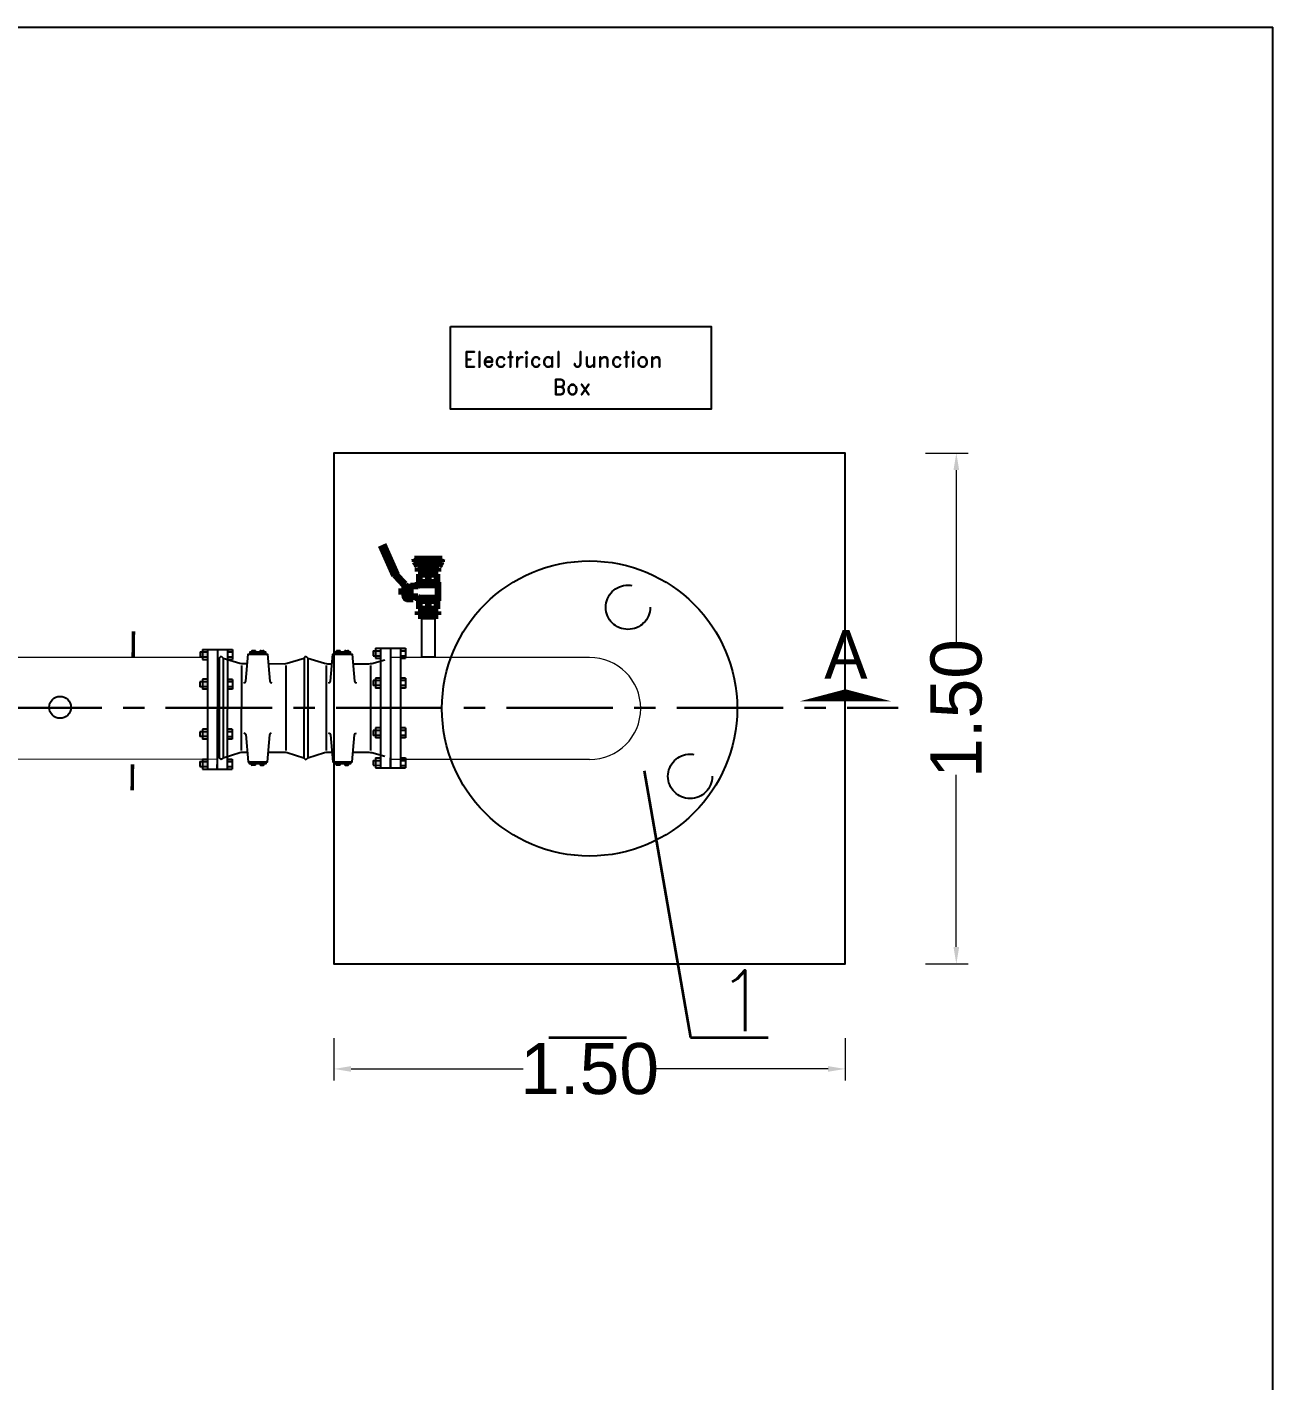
# Model space of a CAD drawing. Header units: inches. Extents: x 191440 to 383551, y 141449 to 284946.
# Drawn here: x 191804.82 to 191812.13, y 141589.65 to 141597.65 of the extents above; entities that cross this region are included whole.
import ezdxf

# ---------------------------------------------------------------- set-up
doc = ezdxf.new("R2010")
doc.units = ezdxf.units.IN
doc.header["$MEASUREMENT"] = 0
doc.header["$PDMODE"] = 3
doc.header["$PDSIZE"] = 0.1
for name, pattern in [('AUSGEZOGEN', [0]), ('CENTER', [2, 1.25, -0.25, 0.25, -0.25]), ('HIDDEN', [9.525, 6.35, -3.175])]:
    doc.linetypes.add(name, pattern=pattern)
for name, color, linetype in [('ARMATURE', 2, 'Continuous'), ('CONC', 5, 'Continuous'), ('PIPE', 7, 'AUSGEZOGEN'), ('VP', 7, 'Continuous'), ('WALL', 7, 'Continuous')]:
    doc.layers.add(name, color=color, linetype=linetype)
for name, color, linetype, lineweight in [('P', 250, 'Continuous', 100), ('P-TW', 5, 'Continuous', 35), ('PIPING', 40, 'Continuous', 30), ('WB-SJ3-M-SECTA - P-TW', 7, 'Continuous', 35)]:
    doc.layers.add(name, color=color, linetype=linetype, lineweight=lineweight)
doc.styles.add('Arial', font='arial.ttf')
doc.styles.add('ROMAND10', font='ROMAND.shx', dxfattribs={"height": 0.2})
doc.styles.add('SHAHER', font='simpfxo.ttf', dxfattribs={"height": 3.175})
doc.styles.get("Standard").update_dxf_attribs({"font": 'txt.shx', "height": 0.2})
doc.dimstyles.new('OSAMA pump', dxfattribs={"dimtxt": 0.08, "dimasz": 0.1, "dimexe": 0.0685, "dimexo": 0.0195, "dimgap": 0.0145, "dimtad": 0, "dimlfac": 0.5, "dimzin": 0, "dimdsep": 46, "dimtxsty": 'Arial', "dimcen": 0, "dimclrd": 8, "dimclre": 8, "dimclrt": 11, "dimazin": 0, "dimtfac": 1, "dimtofl": 0, "dimtmove": 0, "dimatfit": 3, "dimfxl": 1, "dimtolj": 1, "dimtzin": 0, "dimlwd": 20, "dimlwe": 20, "dimarcsym": 0})

# ---------------------------------------------------------------- blocks, each defined once
blk = doc.blocks.new('FLANGE')
h = blk.add_hatch(color=256)
h.dxf.hatch_style = 1
h.paths.add_polyline_path([(2834.8568, 2262.3253), (2834.8643, 2262.3253), (2834.8643, 2262.3178), (2834.8568, 2262.3178)])
h.paths.add_polyline_path([(2834.8568, 2262.2728), (2834.8568, 2262.2803), (2834.8643, 2262.2803), (2834.8643, 2262.2728)])
h.paths.add_polyline_path([(2834.8568, 2262.3928), (2834.8568, 2262.4003), (2834.8643, 2262.4003), (2834.8643, 2262.3928)])
h.paths.add_polyline_path([(2834.8568, 2262.4378), (2834.8568, 2262.4453), (2834.8643, 2262.4453), (2834.8643, 2262.4378)])
h = blk.add_hatch(color=256)
h.dxf.hatch_style = 1
h.paths.add_polyline_path([(2834.8943, 2262.2691), (2834.8943, 2262.2728), (2834.9018, 2262.2728), (2834.9018, 2262.2691)])
h.paths.add_polyline_path([(2834.8943, 2262.2803), (2834.8943, 2262.2841), (2834.9018, 2262.2841), (2834.9018, 2262.2803)])
h.paths.add_polyline_path([(2834.8943, 2262.3141), (2834.8943, 2262.3178), (2834.9018, 2262.3178), (2834.9018, 2262.3141)])
h.paths.add_polyline_path([(2834.9018, 2262.3291), (2834.9018, 2262.3253), (2834.8943, 2262.3253), (2834.8943, 2262.3291)])
h.paths.add_polyline_path([(2834.9018, 2262.3928), (2834.9018, 2262.3891), (2834.8943, 2262.3891), (2834.8943, 2262.3928)])
h.paths.add_polyline_path([(2834.8943, 2262.4003), (2834.8943, 2262.4041), (2834.9018, 2262.4041), (2834.9018, 2262.4003)])
h.paths.add_polyline_path([(2834.9018, 2262.4378), (2834.9018, 2262.4341), (2834.8943, 2262.4341), (2834.8943, 2262.4378)])
h.paths.add_polyline_path([(2834.9018, 2262.4491), (2834.9018, 2262.4453), (2834.8943, 2262.4453), (2834.8943, 2262.4491)])
for p, q in [((2834.8531, 2262.4453), (2834.8531, 2262.4378)), ((2834.8531, 2262.4453), (2834.8643, 2262.4453)), ((2834.8568, 2262.4491), (2834.8568, 2262.4341)), ((2834.8568, 2262.4491), (2834.8643, 2262.4491)), ((2834.8643, 2262.4491), (2834.8643, 2262.2691)), ((2834.8643, 2262.4491), (2834.8793, 2262.4491)), ((2834.8793, 2262.4491), (2834.8793, 2262.2691)), ((2834.8793, 2262.4491), (2834.8793, 2262.2691)), ((2834.8793, 2262.4491), (2834.8943, 2262.4491)), ((2834.8943, 2262.4491), (2834.8943, 2262.2691)), ((2834.8943, 2262.4491), (2834.9018, 2262.4491)), ((2834.8943, 2262.4453), (2834.9018, 2262.4453)), ((2834.9018, 2262.4491), (2834.9018, 2262.4341)), ((2834.8531, 2262.4378), (2834.8643, 2262.4378)), ((2834.8568, 2262.4341), (2834.8643, 2262.4341)), ((2834.8943, 2262.4378), (2834.9018, 2262.4378)), ((2834.8943, 2262.4341), (2834.9018, 2262.4341)), ((2834.8531, 2262.4003), (2834.8531, 2262.3928)), ((2834.8643, 2262.4003), (2834.8531, 2262.4003)), ((2834.8568, 2262.4041), (2834.8568, 2262.3891)), ((2834.8643, 2262.4041), (2834.8568, 2262.4041)), ((2834.9018, 2262.4041), (2834.8943, 2262.4041)), ((2834.9018, 2262.4003), (2834.8943, 2262.4003)), ((2834.9018, 2262.4041), (2834.9018, 2262.3891)), ((2834.8643, 2262.3928), (2834.8531, 2262.3928)), ((2834.8643, 2262.3891), (2834.8568, 2262.3891)), ((2834.9018, 2262.3928), (2834.8943, 2262.3928)), ((2834.9018, 2262.3891), (2834.8943, 2262.3891)), ((2834.8531, 2262.3253), (2834.8531, 2262.3178)), ((2834.8643, 2262.3253), (2834.8531, 2262.3253)), ((2834.8643, 2262.3178), (2834.8531, 2262.3178)), ((2834.8568, 2262.3291), (2834.8568, 2262.3141)), ((2834.8643, 2262.3291), (2834.8568, 2262.3291)), ((2834.9018, 2262.3291), (2834.8943, 2262.3291)), ((2834.9018, 2262.3253), (2834.8943, 2262.3253)), ((2834.9018, 2262.3178), (2834.8943, 2262.3178)), ((2834.9018, 2262.3291), (2834.9018, 2262.3141)), ((2834.8643, 2262.3141), (2834.8568, 2262.3141)), ((2834.9018, 2262.3141), (2834.8943, 2262.3141)), ((2834.8531, 2262.2803), (2834.8531, 2262.2728)), ((2834.8531, 2262.2803), (2834.8643, 2262.2803)), ((2834.8568, 2262.2841), (2834.8568, 2262.2691)), ((2834.8568, 2262.2841), (2834.8643, 2262.2841)), ((2834.8793, 2262.2691), (2834.8793, 2262.2841)), ((2834.8943, 2262.2841), (2834.9018, 2262.2841)), ((2834.8943, 2262.2803), (2834.9018, 2262.2803)), ((2834.9018, 2262.2841), (2834.9018, 2262.2691)), ((2834.8531, 2262.2728), (2834.8643, 2262.2728)), ((2834.8568, 2262.2691), (2834.8643, 2262.2691)), ((2834.8643, 2262.2691), (2834.8793, 2262.2691)), ((2834.8793, 2262.2691), (2834.8943, 2262.2691)), ((2834.8943, 2262.2728), (2834.9018, 2262.2728)), ((2834.8943, 2262.2691), (2834.9018, 2262.2691))]:
    blk.add_line(p, q)
blk = doc.blocks.new('*D261')
at = {"layer": 'Defpoints', "color": 0, "transparency": 16777216}
for p in [(191806.6157, 141591.7472), (191809.6157, 141591.7472), (191809.6157, 141591.5361)]:
    blk.add_point(p, dxfattribs=at)
at = {"layer": 'PIPE', "color": 8, "lineweight": 20, "transparency": 16777216}
for p, q in [((191806.6157, 141591.7161), (191806.6157, 141591.4676)), ((191809.6157, 141591.7161), (191809.6157, 141591.4676)), ((191806.7157, 141591.5361), (191807.7262, 141591.5361)), ((191809.5157, 141591.5361), (191808.5052, 141591.5361))]:
    blk.add_line(p, q, dxfattribs=at)
at = {"layer": 'PIPE', "color": 8, "transparency": 16777216}
for points in [[(191806.7157, 141591.5527), (191806.7157, 141591.5194), (191806.6157, 141591.5361)], [(191809.5157, 141591.5527), (191809.5157, 141591.5194), (191809.6157, 141591.5361)]]:
    blk.add_solid(points, dxfattribs=at)
at = {"layer": 'PIPE', "color": 11, "transparency": 16777216, "insert": (191808.1157, 141591.5361), "char_height": 0.3, "attachment_point": 5, "style": 'Arial'}
blk.add_mtext('\\A1;1.50', dxfattribs=at)
blk = doc.blocks.new('*D262')
at = {"layer": 'Defpoints', "color": 0, "transparency": 16777216}
for p in [(191809.9364, 141595.1524), (191810.2682, 141595.1524), (191809.9364, 141592.1524)]:
    blk.add_point(p, dxfattribs=at)
at = {"layer": 'PIPE', "color": 8, "lineweight": 20, "transparency": 16777216}
for p, q in [((191810.0882, 141595.1524), (191810.3367, 141595.1524)), ((191810.2682, 141595.0524), (191810.2682, 141594.0419)), ((191810.2682, 141592.2524), (191810.2682, 141593.2629)), ((191810.0882, 141592.1524), (191810.3367, 141592.1524))]:
    blk.add_line(p, q, dxfattribs=at)
at = {"layer": 'PIPE', "color": 8, "transparency": 16777216}
for points in [[(191810.2515, 141595.0524), (191810.2849, 141595.0524), (191810.2682, 141595.1524)], [(191810.2515, 141592.2524), (191810.2849, 141592.2524), (191810.2682, 141592.1524)]]:
    blk.add_solid(points, dxfattribs=at)
at = {"layer": 'PIPE', "color": 11, "transparency": 16777216, "insert": (191810.2682, 141593.6524), "char_height": 0.3, "attachment_point": 5, "rotation": 90, "style": 'Arial'}
blk.add_mtext('\\A1;1.50', dxfattribs=at)

msp = doc.modelspace()

# ---------------------------------------------------------------- linework, layer by layer
at = {"color": 132}
for p, q in [((191805.99028, 141593.97675), (191805.98967, 141593.31925)), ((191805.99028, 141593.97675), (191805.98967, 141593.31925)), ((191807.00671, 141593.98391), (191807.00611, 141593.32641)), ((191807.00671, 141593.98391), (191807.00611, 141593.32641))]:
    msp.add_line(p, q, dxfattribs=at)
at = {"color": 4, "linetype": 'HIDDEN', "ltscale": 0.1, "const_width": 0.02}
msp.add_lwpolyline([(191805.43687, 141593.95244), (191805.43913, 141594.10503)], dxfattribs=at)
at = {"color": 4, "linetype": 'HIDDEN', "ltscale": 0.1, "const_width": 0.02, "elevation": -1587.072}
msp.add_lwpolyline([(191805.4311, 141593.17135), (191805.43337, 141593.32393)], dxfattribs=at)
at = {"linetype": 'HIDDEN', "ltscale": 0.1}
for centre in [(191808.34123, 141594.24667), (191808.70576, 141593.25425)]:
    msp.add_circle(centre, 0.13001, dxfattribs=at)
msp.add_circle((191805.00795, 141593.6593, -1587.072), 0.064)
at = {"layer": 'ARMATURE', "color": 1}
for p, q in [((191806.07222, 141593.90569), (191806.07176, 141593.40634)), ((191806.33272, 141593.90545), (191806.33227, 141593.4061)), ((191806.56932, 141593.90524), (191806.56886, 141593.40588)), ((191806.82982, 141593.905), (191806.82936, 141593.40564))]:
    msp.add_line(p, q, dxfattribs=at)
for points in [[(191805.95398, 141593.96003), (191805.94267, 141593.94874), (191805.94213, 141593.36353), (191805.95342, 141593.35222)], [(191805.95398, 141593.96003), (191805.96526, 141593.94872), (191805.96473, 141593.36351), (191805.95342, 141593.35222)], [(191806.45107, 141593.95957), (191806.43976, 141593.94829), (191806.43923, 141593.36307), (191806.45051, 141593.35176)], [(191806.45107, 141593.95957), (191806.46236, 141593.94827), (191806.46182, 141593.36305), (191806.45051, 141593.35176)]]:
    msp.add_lwpolyline(points, dxfattribs=at)
for points in [[(191805.96526, 141593.94872), (191806.06354, 141593.91818, 0.0655435), (191806.08108, 141593.91585), (191806.10716, 141593.91583, 0.0655435)], [(191806.08682, 141593.80287, 0.3888787), (191806.09808, 141593.81317), (191806.11215, 141593.97231), (191806.22513, 141593.97221), (191806.23891, 141593.81304, 0.3888787), (191806.25015, 141593.80272)], [(191806.14914, 141593.98358), (191806.14914, 141593.99057, 0.1715729), (191806.13847, 141593.99058), (191806.13846, 141593.98359)], [(191806.18817, 141593.98354), (191806.18817, 141593.99053, -0.1715729), (191806.19885, 141593.99052), (191806.19884, 141593.98353)], [(191806.23002, 141593.91572), (191806.32389, 141593.91563, 0.0655435), (191806.34143, 141593.91792), (191806.43976, 141593.94829)], [(191806.46236, 141593.94827), (191806.56063, 141593.91772, 0.0655435), (191806.57817, 141593.9154), (191806.60425, 141593.91537, 0.0655435)], [(191806.58391, 141593.80242, 0.3888787), (191806.59518, 141593.81272), (191806.60925, 141593.97186), (191806.72222, 141593.97175), (191806.736, 141593.81259, 0.3888787), (191806.74725, 141593.80227)], [(191806.64623, 141593.98312), (191806.64624, 141593.99011, 0.1715729), (191806.63556, 141593.99012), (191806.63555, 141593.98313)], [(191806.68526, 141593.98308), (191806.68527, 141593.99008, -0.1715729), (191806.69595, 141593.99007), (191806.69594, 141593.98307)], [(191806.72711, 141593.91526), (191806.82098, 141593.91517, 0.0655435), (191806.83853, 141593.91747), (191806.91425, 141593.93768)], [(191806.08655, 141593.50913, -0.3888787), (191806.0978, 141593.49881), (191806.11157, 141593.33965), (191806.22455, 141593.33954), (191806.23862, 141593.49868, -0.3888787), (191806.24988, 141593.50898)], [(191806.58364, 141593.50868, -0.3888787), (191806.59489, 141593.49835), (191806.60867, 141593.33919), (191806.72164, 141593.33909), (191806.73571, 141593.49823, -0.3888787), (191806.74698, 141593.50853)], [(191805.96473, 141593.36351), (191806.06306, 141593.39387, -0.0655435), (191806.0806, 141593.39616), (191806.10668, 141593.39614, -0.0655435)], [(191806.22954, 141593.39603), (191806.32341, 141593.39594, -0.0655435), (191806.34095, 141593.39361), (191806.43923, 141593.36307)], [(191806.46182, 141593.36305), (191806.56015, 141593.39341, -0.0655435), (191806.5777, 141593.39571), (191806.60378, 141593.39568, -0.0655435)], [(191806.72664, 141593.39557), (191806.8205, 141593.39548, -0.0655435), (191806.83805, 141593.39316), (191806.91373, 141593.3728)], [(191806.14853, 141593.32831), (191806.14853, 141593.32132, -0.1715729), (191806.13785, 141593.32133), (191806.13786, 141593.32832)], [(191806.18757, 141593.32828), (191806.18756, 141593.32129, 0.1715729), (191806.19824, 141593.32128), (191806.19824, 141593.32827)], [(191806.64563, 141593.32786), (191806.64562, 141593.32087, -0.1715729), (191806.63495, 141593.32088), (191806.63495, 141593.32787)], [(191806.68466, 141593.32782), (191806.68466, 141593.32083, 0.1715729), (191806.69533, 141593.32082), (191806.69534, 141593.32781)]]:
    msp.add_lwpolyline(points, format="xyb", dxfattribs=at)
for points in [[(191806.12119, 141593.97456), (191806.21609, 141593.97448), (191806.2161, 141593.98351), (191806.1212, 141593.9836)], [(191806.15447, 141593.98357), (191806.15448, 141593.99056), (191806.15309, 141593.99148), (191806.13452, 141593.9915), (191806.13313, 141593.99058), (191806.13312, 141593.98359)], [(191806.18283, 141593.98354), (191806.18284, 141593.99054), (191806.18423, 141593.99145), (191806.2028, 141593.99143), (191806.20419, 141593.99052), (191806.20418, 141593.98353)], [(191806.61829, 141593.97411), (191806.71319, 141593.97402), (191806.7132, 141593.98306), (191806.6183, 141593.98315)], [(191806.65157, 141593.98312), (191806.65157, 141593.99011), (191806.65019, 141593.99103), (191806.63161, 141593.99104), (191806.63022, 141593.99013), (191806.63022, 141593.98314)], [(191806.67992, 141593.98309), (191806.67993, 141593.99008), (191806.68132, 141593.991), (191806.6999, 141593.99098), (191806.70128, 141593.99006), (191806.70128, 141593.98307)], [(191806.12061, 141593.33738), (191806.21551, 141593.33729), (191806.2155, 141593.32825), (191806.1206, 141593.32834)], [(191806.15387, 141593.32831), (191806.15387, 141593.32132), (191806.15248, 141593.3204), (191806.1339, 141593.32042), (191806.13251, 141593.32134), (191806.13252, 141593.32833)], [(191806.18223, 141593.32828), (191806.18222, 141593.32129), (191806.18361, 141593.32037), (191806.20219, 141593.32036), (191806.20358, 141593.32127), (191806.20358, 141593.32826)], [(191806.6177, 141593.33692), (191806.7126, 141593.33684), (191806.7126, 141593.3278), (191806.6177, 141593.32789)], [(191806.65097, 141593.32785), (191806.65096, 141593.32086), (191806.64957, 141593.31995), (191806.631, 141593.31996), (191806.62961, 141593.32088), (191806.62961, 141593.32787)], [(191806.67932, 141593.32783), (191806.67932, 141593.32084), (191806.6807, 141593.31992), (191806.69928, 141593.3199), (191806.70067, 141593.32082), (191806.70068, 141593.32781)]]:
    msp.add_lwpolyline(points, close=True, dxfattribs=at)
for centre, radius, start, end in [((191806.13249, 141593.97229), 0.00226, 359.947501, 89.947501), ((191806.13579, 141593.98715), 0.00435, 52.06306, 127.831943), ((191806.15181, 141593.98714), 0.00435, 52.06306, 127.831943), ((191806.1855, 141593.9871), 0.00435, 52.06306, 127.831943), ((191806.20152, 141593.98709), 0.00435, 52.06306, 127.831943), ((191806.20479, 141593.97223), 0.00226, 89.947501, 179.947501), ((191806.62958, 141593.97184), 0.00226, 359.947501, 89.947501), ((191806.63289, 141593.98669), 0.00435, 52.06306, 127.831943), ((191806.6489, 141593.98668), 0.00435, 52.06306, 127.831943), ((191806.6826, 141593.98665), 0.00435, 52.06306, 127.831943), ((191806.69861, 141593.98663), 0.00435, 52.06306, 127.831943), ((191806.70189, 141593.97177), 0.00226, 89.947501, 179.947501), ((191806.13191, 141593.33963), 0.00226, 269.947501, 359.947501), ((191806.13519, 141593.32477), 0.00435, 232.06306, 307.831943), ((191806.1512, 141593.32475), 0.00435, 232.06306, 307.831943), ((191806.1849, 141593.32472), 0.00435, 232.06306, 307.831943), ((191806.20091, 141593.32471), 0.00435, 232.06306, 307.831943), ((191806.20421, 141593.33956), 0.00226, 179.947501, 269.947501), ((191806.629, 141593.33917), 0.00226, 269.947501, 359.947501), ((191806.63228, 141593.32431), 0.00435, 232.06306, 307.831943), ((191806.64829, 141593.3243), 0.00435, 232.06306, 307.831943), ((191806.68199, 141593.32426), 0.00435, 232.06306, 307.831943), ((191806.698, 141593.32425), 0.00435, 232.06306, 307.831943), ((191806.70131, 141593.33911), 0.00226, 179.947501, 269.947501)]:
    msp.add_arc(centre, radius, start, end, dxfattribs=at)
at = {"layer": 'CONC', "color": 4}
msp.add_circle((191808.11569, 141593.65244), 0.86645, dxfattribs=at)
at = {"layer": 'P', "color": 6, "linetype": 'Continuous'}
for p, q in [((191806.97031, 141594.43302), (191806.89219, 141594.60902)), ((191806.98454, 141594.43933), (191806.90642, 141594.61534)), ((191807.08791, 141594.53167), (191807.25005, 141594.53167)), ((191807.09111, 141594.52538), (191807.09111, 141594.51313)), ((191807.09501, 141594.50924), (191807.0976, 141594.50924)), ((191807.0976, 141594.50924), (191807.0976, 141594.50053)), ((191807.0976, 141594.50924), (191807.24295, 141594.50924)), ((191807.10539, 141594.49274), (191807.12875, 141594.49274)), ((191807.12875, 141594.47696), (191807.12875, 141594.49274)), ((191807.13005, 141594.49274), (191807.20921, 141594.49274)), ((191807.20921, 141594.47696), (191807.20921, 141594.49274)), ((191807.23257, 141594.49274), (191807.20921, 141594.49274)), ((191807.24295, 141594.50924), (191807.24036, 141594.50924)), ((191807.24036, 141594.50924), (191807.24036, 141594.50053)), ((191807.24684, 141594.52538), (191807.24684, 141594.51313)), ((191806.98454, 141594.43933), (191806.97031, 141594.43302)), ((191807.02728, 141594.37652), (191806.97586, 141594.43213)), ((191807.03299, 141594.38181), (191806.98119, 141594.43784)), ((191807.12875, 141594.47696), (191807.11058, 141594.47696)), ((191807.11058, 141594.4562), (191807.11058, 141594.47696)), ((191807.12875, 141594.4562), (191807.11058, 141594.4562)), ((191807.12875, 141594.44083), (191807.11707, 141594.44083)), ((191807.11707, 141594.39411), (191807.11707, 141594.44083)), ((191807.20921, 141594.47696), (191807.12875, 141594.47696)), ((191807.12875, 141594.44083), (191807.12875, 141594.4562)), ((191807.20921, 141594.4562), (191807.12875, 141594.4562)), ((191807.12875, 141594.44083), (191807.20921, 141594.44083)), ((191807.13783, 141594.4562), (191807.13783, 141594.47696)), ((191807.16898, 141594.44083), (191807.16898, 141594.39411)), ((191807.20013, 141594.4562), (191807.20013, 141594.47696)), ((191807.20921, 141594.47696), (191807.22738, 141594.47696)), ((191807.20921, 141594.44083), (191807.20921, 141594.4562)), ((191807.20921, 141594.4562), (191807.22738, 141594.4562)), ((191807.22089, 141594.44083), (191807.20921, 141594.44083)), ((191807.22089, 141594.39411), (191807.22089, 141594.44083)), ((191807.22738, 141594.4562), (191807.22738, 141594.47696)), ((191807.01325, 141594.35647), (191807.03141, 141594.35647)), ((191807.01325, 141594.32273), (191807.01325, 141594.35647)), ((191807.03141, 141594.3396), (191807.01325, 141594.3396)), ((191807.01325, 141594.32273), (191807.03141, 141594.32273)), ((191807.03141, 141594.35647), (191807.03141, 141594.36595)), ((191807.03141, 141594.35647), (191807.03141, 141594.32273)), ((191807.03141, 141594.31284), (191807.03141, 141594.32273)), ((191807.0392, 141594.36595), (191807.06516, 141594.36595)), ((191807.0392, 141594.31284), (191807.0392, 141594.36595)), ((191807.06516, 141594.37205), (191807.06516, 141594.36595)), ((191807.06516, 141594.37205), (191807.10798, 141594.37205)), ((191807.06516, 141594.30716), (191807.06516, 141594.36595)), ((191807.11058, 141594.37464), (191807.11058, 141594.39411)), ((191807.11058, 141594.39411), (191807.11707, 141594.39411)), ((191807.11707, 141594.39411), (191807.22089, 141594.39411)), ((191807.11707, 141594.37854), (191807.22296, 141594.37854)), ((191807.22738, 141594.39411), (191807.22089, 141594.39411)), ((191807.22738, 141594.2851), (191807.22738, 141594.39411)), ((191807.0392, 141594.31233), (191807.06516, 141594.31233)), ((191807.04829, 141594.30375), (191807.07946, 141594.30375)), ((191807.04829, 141594.29597), (191807.07946, 141594.29597)), ((191807.06516, 141594.30716), (191807.07946, 141594.30716)), ((191807.10798, 141594.30716), (191807.07946, 141594.30716)), ((191807.07946, 141594.29597), (191807.07946, 141594.30375)), ((191807.11058, 141594.2851), (191807.11058, 141594.30456)), ((191807.11707, 141594.2851), (191807.11058, 141594.2851)), ((191807.22191, 141594.30067), (191807.11707, 141594.30067)), ((191807.11707, 141594.23838), (191807.11707, 141594.2851)), ((191807.22089, 141594.2851), (191807.11707, 141594.2851)), ((191807.16898, 141594.2851), (191807.16898, 141594.23838)), ((191807.22089, 141594.23838), (191807.22089, 141594.2851)), ((191807.22089, 141594.2851), (191807.22738, 141594.2851)), ((191807.12875, 141594.2228), (191807.11058, 141594.2228)), ((191807.11058, 141594.20204), (191807.11058, 141594.2228)), ((191807.12875, 141594.20204), (191807.11058, 141594.20204)), ((191807.12875, 141594.23838), (191807.11707, 141594.23838)), ((191807.12875, 141594.23838), (191807.20921, 141594.23838)), ((191807.12875, 141594.2228), (191807.12875, 141594.23838)), ((191807.20921, 141594.2228), (191807.12875, 141594.2228)), ((191807.12875, 141594.17868), (191807.12875, 141594.20204)), ((191807.20921, 141594.20204), (191807.12875, 141594.20204)), ((191807.13783, 141594.20204), (191807.13783, 141594.2228)), ((191807.20013, 141594.20204), (191807.20013, 141594.2228)), ((191807.20921, 141594.23838), (191807.22089, 141594.23838)), ((191807.20921, 141594.2228), (191807.20921, 141594.23838)), ((191807.20921, 141594.2228), (191807.22738, 141594.2228)), ((191807.20921, 141594.17868), (191807.20921, 141594.20204)), ((191807.20921, 141594.20204), (191807.22738, 141594.20204)), ((191807.22738, 141594.20204), (191807.22738, 141594.2228))]:
    msp.add_line(p, q, dxfattribs=at)
for centre, radius, start, end in [((191807.08333, 141594.52538), 0.00779, 0, 65.799067), ((191807.09501, 141594.51313), 0.00389, 180, 270), ((191807.10539, 141594.50053), 0.00779, 180, 270), ((191807.23257, 141594.50053), 0.00779, 270, 0), ((191807.24295, 141594.51313), 0.00389, 270, 0), ((191807.25463, 141594.52538), 0.00779, 114.200933, 180), ((191806.98849, 141594.44367), 0.01711, 211.881433, 223.097497), ((191807.01584, 141594.36595), 0.01557, 0, 42.755427), ((191807.01584, 141594.36595), 0.02336, 0, 42.755427), ((191807.10798, 141594.37464), 0.0026, 270, 0), ((191807.04829, 141594.31284), 0.01687, 180, 270), ((191807.04829, 141594.31284), 0.00908, 180, 270), ((191807.10798, 141594.30456), 0.0026, 0, 90)]:
    msp.add_arc(centre, radius, start, end, dxfattribs=at)
at = {"layer": 'P-TW', "color": 5, "linetype": 'Continuous', "lineweight": 20}
for p, q in [((191805.87321, 141593.95195), (191802.86944, 141593.95024, -1235.07651)), ((191808.11569, 141593.95244), (191806.94816, 141593.95244)), ((191805.93118, 141593.35244), (191799.42283, 141593.36865, -2636.11708)), ((191808.11569, 141593.35244), (191806.94761, 141593.35244))]:
    msp.add_line(p, q, dxfattribs=at)
msp.add_arc((191808.11569, 141593.65244), 0.3, 270, 90, dxfattribs=at)
at = {"layer": 'PIPE'}
msp.add_lwpolyline([(191807.20921, 141594.17868), (191807.12871, 141594.17868), (191807.12871, 141593.95519), (191807.20921, 141593.95519)], close=True, dxfattribs=at)
at = {"layer": 'PIPING', "color": 7, "linetype": 'CENTER', "ltscale": 0.05}
msp.add_lwpolyline([(191809.61775, 141593.6948, 0.53633, 0, 0), (191809.61775, 141593.76541, 0, 0, 0)], format="xyseb", dxfattribs=at)
at = {"layer": 'PIPING', "color": 8, "linetype": 'CENTER', "ltscale": 0.5}
msp.add_lwpolyline([(191788.62783, 141593.65551), (191809.92712, 141593.65551)], dxfattribs=at)
at = {"layer": 'VP'}
for p in [(191776.13468, 141597.65244), (191812.12518, 141589.65244)]:
    msp.add_line(p, (191812.12518, 141597.65244), dxfattribs=at)
at = {"layer": 'VP', "color": 6}
msp.add_lwpolyline([(191807.30033, 141595.89556), (191808.82968, 141595.89556), (191808.82968, 141595.41049), (191807.30033, 141595.41049)], close=True, dxfattribs=at)
at = {"layer": 'WALL', "color": 11}
msp.add_lwpolyline([(191806.61569, 141593.8178), (191806.61569, 141592.15244), (191809.61569, 141592.15244), (191809.61569, 141595.15244), (191806.61569, 141595.15244), (191806.61569, 141593.8178)], dxfattribs=at)
at = {"layer": 'WB-SJ3-M-SECTA - P-TW', "color": 252}
for p, q in [((191808.43564, 141593.28692, -1587.072), (191808.70717, 141591.72078, -1587.072)), ((191807.87593, 141591.72078, -1587.072), (191808.33332, 141591.72078, -1587.072)), ((191808.70717, 141591.72078, -1587.072), (191809.16456, 141591.72078, -1587.072))]:
    msp.add_line(p, q, dxfattribs=at)

# ---------------------------------------------------------------- block references
at = {"xscale": 3.901451462857864, "yscale": 3.901451462857864, "zscale": 3.901451462857864, "rotation": 359.9475014826374}
for p in [(180738.72096, 132777.30893), (180737.70453, 132777.30176)]:
    msp.add_blockref('FLANGE', p, dxfattribs=at)

# ---------------------------------------------------------------- texts
at = {"lineweight": 20, "style": 'SHAHER'}
msp.add_text('A', height=0.2839, dxfattribs=at).set_placement((191809.49351, 141593.82857))
at = {"layer": 'VP', "char_height": 0.0924, "attachment_point": 1, "style": 'ROMAND10'}
for s, insert in [('Electrical Junction ', (191807.37614, 141595.74825)), ('Box ', (191807.8991, 141595.58696))]:
    msp.add_mtext_dynamic_manual_height_columns(s, width=9.5371766, gutter_width=1, heights=[0], dxfattribs=dict(at, insert=insert))
at = {"layer": 'WB-SJ3-M-SECTA - P-TW'}
msp.add_text('1', height=0.3584, dxfattribs=at).set_placement((191808.85967, 141591.75751, -1587.072))

# ---------------------------------------------------------------- dimensions: what is measured, and where the dimension line sits
at = {"layer": 'PIPE', "color": 0}
dim = msp.add_linear_dim(base=(191810.2682, 141595.15244), p1=(191809.93641, 141592.15244), p2=(191809.93641, 141595.15244), angle=90, dimstyle='OSAMA pump', override={"dimtxt": 0.3, "dimfxl": 0.18, "dimfxlon": 1, "dimarcsym": 2}, dxfattribs=at)
dim.commit()
dim.dimension.update_dxf_attribs({"geometry": '*D262', "text_midpoint": (191810.2682, 141593.65244)})
dim = msp.add_linear_dim(base=(191809.61569, 141591.53607), p1=(191806.61569, 141591.74716), p2=(191809.61569, 141591.74716), dimstyle='OSAMA pump', override={"dimtxt": 0.3, "dimfxl": 0.18, "dimfxlon": 1, "dimarcsym": 2}, dxfattribs=at)
dim.commit()
dim.dimension.update_dxf_attribs({"geometry": '*D261', "text_midpoint": (191808.11569, 141591.53607)})

doc.saveas('drawing.dxf')
